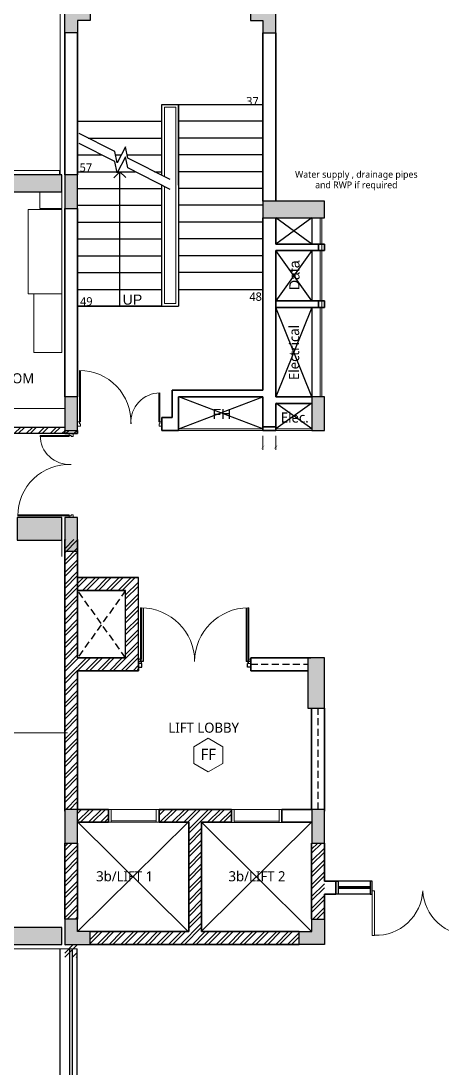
# Model space of a CAD drawing. Header units: millimetres. Extents: x 897770 to 1185420, y -692043 to -233237.
# Drawn here: x 926400 to 933902, y -447694 to -429012 of the extents above; entities that cross this region are included whole.
import ezdxf
from ezdxf.enums import TextEntityAlignment as Align

# ---------------------------------------------------------------- set-up
doc = ezdxf.new("R2010")
doc.units = ezdxf.units.MM
doc.header["$MEASUREMENT"] = 0
doc.header["$PDMODE"] = 67
doc.linetypes.add('HIDDEN', pattern=[0.375, 0.25, -0.125])
doc.layers.get('Defpoints').update_dxf_attribs({"color": 6})
for name, color, linetype in [('A-Anno Tags', 6, 'Continuous'), ('A-Elevation', 4, 'Continuous'), ('A-Steps', 3, 'Continuous'), ('A-Wall Patt', 8, 'Continuous'), ('A-Window', 4, 'Continuous'), ('S-Conc Patt', 9, 'Continuous')]:
    doc.layers.add(name, color=color, linetype=linetype)
for name, color, linetype, lineweight in [('A-Detail Lines', 8, 'Continuous', 25), ('A-Door', 4, 'Continuous', 9), ('A-Wall Sec', 1, 'Continuous', 30), ('DW Tags', 7, 'Continuous', 13), ('ele l', 6, 'Continuous', 15), ('Fire pipe', 80, 'Continuous', 15), ('frntr', 32, 'Continuous', 13), ('I-Furniture', 34, 'Continuous', 13), ('P-SANR-FIXT', 6, 'Continuous', 9), ('S-Concrete', 40, 'Continuous', 30), ('ST CLADDING PLAN', 6, 'Continuous', 9), ('Tag', 254, 'Continuous', 13), ('text', 7, 'Continuous', 5)]:
    doc.layers.add(name, color=color, linetype=linetype, lineweight=lineweight)
doc.styles.get("Standard").update_dxf_attribs({"font": 'trebuc.ttf'})
doc.dimstyles.new('IIITD_WD_M @ 50', dxfattribs={"dimscale": 50, "dimtxt": 2, "dimasz": 0.5, "dimexe": 0.5, "dimexo": 0.25, "dimgap": 0.3, "dimtad": 1, "dimdec": 0, "dimrnd": 1, "dimzin": 0, "dimdsep": 46, "dimtxsty": 'Standard', "dimblk": 'ARCHTICK', "dimcen": 0.2, "dimdle": 1, "dimclrd": 8, "dimclre": 9, "dimadec": 0, "dimazin": 0, "dimtfac": 1, "dimtdec": 0, "dimtofl": 0, "dimtmove": 0, "dimatfit": 0, "dimfxl": 1, "dimtolj": 1, "dimtzin": 0, "dimlwd": -1, "dimlwe": -1, "dimarcsym": 0})
pattern_1 = [(45, (-323.34, -78078.41), (-106.066017, 106.066017), []), (45, (-252.63, -78078.41), (-106.066017, 106.066017), [])]

# ---------------------------------------------------------------- blocks, each defined once
blk = doc.blocks.new('Double Shutter-Double Panel - 2000 x 2100 mm-40-03_ff')
at = {"layer": 'A-Anno Tags'}
for p, q in [((-955, 50), (-955, 1005)), ((-920, 1005), (-920, 50)), ((920, 1005), (920, 50)), ((955, 50), (955, 1005)), ((-1000, 50), (-955, 50)), ((-1000, 50), (-1000, -50)), ((-920, 50), (-955, 50)), ((-955, 50), (-955, 15)), ((-955, 15), (-940, 15)), ((-940, -50), (-940, 15)), ((955, 50), (920, 50)), ((955, 15), (940, 15)), ((940, -50), (940, 15)), ((955, 50), (955, 15)), ((1000, 50), (955, 50)), ((1000, 50), (1000, -50)), ((-1000, -50), (-940, -50)), ((1000, -50), (940, -50))]:
    blk.add_line(p, q, dxfattribs=at)
at = {"layer": 'A-Door'}
for centre, start, end in [((-955, 50), 0, 90), ((955, 50), 90, 180)]:
    blk.add_arc(centre, 955, start, end, dxfattribs=at)
blk = doc.blocks.new('Big Door Garbage')
at = {"layer": 'A-Detail Lines', "lineweight": 18}
for centre, radius, start, end in [((-12515, 128703), 515, 270, 3.8969), ((-11085, 128703), 915, 177.8078, 270)]:
    blk.add_arc(centre, radius, start, end, dxfattribs=at)
at = {"layer": 'ele l', "lineweight": 18}
for p, q in [((-12550, 128778), (-12500, 128778)), ((-12550, 128703), (-12550, 128778)), ((-12515, 128738), (-12500, 128738)), ((-12515, 128703), (-12515, 128738)), ((-12500, 128778), (-12500, 128738)), ((-11100, 128778), (-11100, 128738)), ((-11050, 128778), (-11100, 128778)), ((-11085, 128738), (-11100, 128738)), ((-11085, 128703), (-11085, 128738)), ((-11050, 128703), (-11050, 128778)), ((-12550, 128703), (-12515, 128703)), ((-12515, 128703), (-12515, 128188)), ((-12499, 128703), (-12515, 128703)), ((-12499, 128703), (-12499, 128188)), ((-11101, 128703), (-11101, 127788)), ((-11101, 128703), (-11085, 128703)), ((-11050, 128703), (-11085, 128703)), ((-11085, 128703), (-11085, 127788))]:
    blk.add_line(p, q, dxfattribs=at)
blk = doc.blocks.new('Lift Door')
at = {"layer": 'A-Door'}
for p, q in [((-15830, -5817), (-15830, -6617)), ((-15625, -6617), (-15625, -5817)), ((-15600, -6617), (-15600, -5817))]:
    blk.add_line(p, q, dxfattribs=at)
for points in [[(-15830, -5767), (-15830, -5817), (-15600, -5817), (-15600, -5767)], [(-15830, -6667), (-15830, -6617), (-15600, -6617), (-15600, -6667)]]:
    blk.add_lwpolyline(points, dxfattribs=at)
blk = doc.blocks.new('block rt')
at = {"layer": 'S-Conc Patt'}
for points in [[(826450, -271239), (826900, -271239), (826900, -271469), (826680, -271469), (826680, -271689), (826450, -271689)], [(830210, -271239), (829760, -271239), (829760, -271469), (829980, -271469), (829980, -271689), (830210, -271689)], [(826450, -274826), (826680, -274826), (826680, -274226), (826450, -274226)], [(831080, -274994), (831080, -274694), (829980, -274694), (829980, -274994)], [(826450, -278784), (826680, -278784), (826680, -278184), (826450, -278184)], [(830850, -278784), (831080, -278784), (831080, -278184), (830850, -278184)], [(826450, -280941), (826680, -280941), (826680, -280341), (826450, -280341)], [(830780, -283741), (831080, -283741), (831080, -282841), (830780, -282841)], [(826450, -286146), (826680, -286146), (826680, -285546), (826450, -285546)], [(830850, -286146), (831080, -286146), (831080, -285546), (830850, -285546)], [(826450, -287956), (826900, -287956), (826900, -287726), (826680, -287726), (826680, -287506), (826450, -287506)], [(831080, -287956), (830630, -287956), (830630, -287726), (830850, -287726), (830850, -287506), (831080, -287506)]]:
    blk.add_hatch(color=256, dxfattribs=at).paths.add_polyline_path(points)
at = {"layer": 'S-Concrete'}
for points in [[(826450, -271239), (826900, -271239), (826900, -271469), (826680, -271469), (826680, -271689), (826450, -271689)], [(830210, -271239), (829760, -271239), (829760, -271469), (829980, -271469), (829980, -271689), (830210, -271689)], [(831080, -274994), (831080, -274694), (829980, -274694), (829980, -274994)], [(826680, -278184), (826450, -278184), (826450, -278784), (826680, -278784)], [(831080, -278184), (830850, -278184), (830850, -278784), (831080, -278784)], [(826680, -280341), (826450, -280341), (826450, -280941), (826680, -280941)], [(830780, -283741), (831080, -283741), (831080, -282841), (830780, -282841)], [(826680, -285546), (826450, -285546), (826450, -286146), (826680, -286146)], [(831080, -285546), (830850, -285546), (830850, -286146), (831080, -286146)], [(826450, -287956), (826900, -287956), (826900, -287726), (826680, -287726), (826680, -287506), (826450, -287506)], [(831080, -287956), (830630, -287956), (830630, -287726), (830850, -287726), (830850, -287506), (831080, -287506)]]:
    blk.add_lwpolyline(points, close=True, dxfattribs=at)
at = {"layer": 'S-Concrete', "elevation": 0}
blk.add_lwpolyline([(826680, -274226), (826450, -274226), (826450, -274826), (826680, -274826)], close=True, dxfattribs=at)
blk = doc.blocks.new('block lft')
at = {"layer": 'S-Conc Patt'}
for points in [[(826400, -274526), (826400, -274226), (825500, -274226), (825500, -274526)], [(825600, -280341), (825600, -280741), (826400, -280741), (826400, -280341)], [(826400, -287956), (826400, -287656), (825500, -287656), (825500, -287956)]]:
    blk.add_hatch(color=256, dxfattribs=at).paths.add_polyline_path(points)
at = {"layer": 'S-Concrete', "elevation": 0}
for points in [[(825500, -274226), (825500, -274526), (826400, -274526), (826400, -274226)], [(825600, -280341), (825600, -280741), (826400, -280741), (826400, -280341)]]:
    blk.add_lwpolyline(points, close=True, dxfattribs=at)
at = {"layer": 'S-Concrete'}
blk.add_lwpolyline([(825500, -287656), (825500, -287956), (826400, -287956), (826400, -287656)], close=True, dxfattribs=at)
blk = doc.blocks.new('block rt lft')
at = {"color": 6}
for name in ['block rt', 'block lft']:
    blk.add_blockref(name, (0, 0), dxfattribs=at)
blk = doc.blocks.new('_ArchTick')
at = {"color": 0, "linetype": 'ByBlock', "const_width": 0.15}
blk.add_lwpolyline([(-0.5, -0.5), (0.5, 0.5)], dxfattribs=at)
blk = doc.blocks.new('ERFWERWERG')
at = {"layer": 'A-Detail Lines', "ltscale": 3}
for p, q in [((931903, -269525, 0), (931263, -269059, 0)), ((931903, -269059, 0), (931263, -269525)), ((931903, -270540, 0), (931263, -269640)), ((931903, -269640, 0), (931263, -270540)), ((931903, -270655, 0), (931263, -272249)), ((931903, -272249, 0), (931264, -270655)), ((931033, -272819), (929533, -272249)), ((929533, -272819), (931033, -272249)), ((931903, -272819), (931263, -272364)), ((931903, -272364), (931263, -272819))]:
    blk.add_line(p, q, dxfattribs=at)
at = {"layer": 'A-Elevation'}
for p, q in [((931903, -269059, 0), (931903, -269525, 0)), ((931903, -269640, 0), (931903, -270540, 0)), ((931903, -270655, 0), (931903, -272249, 0))]:
    blk.add_line(p, q, dxfattribs=at)
at = {"layer": 'A-Wall Sec', "lineweight": 35}
for p, q in [((932023, -269525), (932023, -269640)), ((932023, -270540), (932023, -270655)), ((931033, -272789), (931263, -272789))]:
    blk.add_line(p, q, dxfattribs=at)
at = {"layer": 'DW Tags'}
for p, q in [((931033, -272949), (931033, -273199)), ((931263, -272949), (931263, -273199))]:
    blk.add_line(p, q, dxfattribs=at)
at = {"layer": 'ele l'}
for p, q in [((932053, -269525, 0), (932053, -269059, 0)), ((932083, -272249, 0), (932083, -269059, 0)), ((932023, -269525), (932053, -269525, 0)), ((932023, -269640), (932053, -269640, 0)), ((932053, -270540, 0), (932053, -269640, 0)), ((932023, -270540), (932053, -270540, 0)), ((932023, -270655), (932053, -270655, 0)), ((932053, -272249, 0), (932053, -270655, 0)), ((931033, -272819), (929533, -272819)), ((931903, -272849), (929533, -272849)), ((931033, -272819), (931033, -272789)), ((931263, -272819), (931263, -272789)), ((931263, -272819), (931903, -272819))]:
    blk.add_line(p, q, dxfattribs=at)
at = {"layer": 'DW Tags', "xscale": 50, "yscale": 50, "zscale": 50}
blk.add_blockref('_ArchTick', (931033, -273149), dxfattribs=at)
at = {"layer": 'DW Tags', "xscale": 50, "yscale": 50, "zscale": 50, "rotation": 180}
blk.add_blockref('_ArchTick', (931263, -273149), dxfattribs=at)
at = {"layer": 'A-Anno Tags', "char_height": 180, "attachment_point": 5, "rotation": 90, "line_spacing_factor": 0.938532}
for s, insert in [('\\fArial|b0|i0|c0|p34|;Data', (931597, -270082)), ('Electrical', (931591, -271460))]:
    blk.add_mtext(s, dxfattribs=dict(at, insert=insert))
at = {"layer": 'A-Anno Tags', "char_height": 180, "attachment_point": 5, "line_spacing_factor": 0.938532}
for s, insert in [('{\\fArial|b0|i0|c0|p34;FH}', (930303, -272556)), ('Elec.', (931601, -272621))]:
    blk.add_mtext(s, dxfattribs=dict(at, insert=insert))
blk = doc.blocks.new('dw3')
at = {"layer": 'A-Door', "color": 5}
for p, q in [((932983, -442346), (932983, -443138)), ((932983, -442346), (933025, -442346)), ((933025, -443138), (933025, -442346)), ((934741, -443138), (934741, -442346)), ((934783, -442346), (934741, -442346)), ((934783, -442346), (934741, -442346)), ((934783, -442346), (934783, -443138)), ((932983, -443138), (933025, -443138)), ((934783, -443138), (934741, -443138))]:
    blk.add_line(p, q, dxfattribs=at)
at = {"layer": 'A-Door', "extrusion": (0, 0, -1)}
blk.add_ellipse((933077, -442333), major_axis=(598, 560), ratio=0.966508, start_param=0.785398, end_param=2.371094, dxfattribs=at)
at = {"layer": 'A-Door'}
blk.add_ellipse((934688, -442333), major_axis=(-598, 560), ratio=0.966508, start_param=0.785398, end_param=2.371094, dxfattribs=at)
at = {"layer": 'A-Window'}
for p, q in [((932943, -442171), (932333, -442171)), ((934823, -442171), (935433, -442171)), ((932943, -442401), (932333, -442401)), ((934823, -442401), (935433, -442401))]:
    blk.add_line(p, q, dxfattribs=at)
at = {"layer": 'A-Window', "color": 2, "lineweight": 60}
for p, q in [((932943, -442286), (932373, -442286)), ((934823, -442286), (935393, -442286))]:
    blk.add_line(p, q, dxfattribs=at)
at = {"layer": 'A-Window'}
for points in [[(932333, -442171), (932373, -442171), (932373, -442401), (932333, -442401)], [(935433, -442171), (935393, -442171), (935393, -442401), (935433, -442401)]]:
    blk.add_lwpolyline(points, dxfattribs=at)
for points in [[(932983, -442171), (932943, -442171), (932943, -442401), (932983, -442401)], [(934783, -442171), (934823, -442171), (934823, -442401), (934783, -442401)]]:
    blk.add_lwpolyline(points, close=True, dxfattribs=at)
blk = doc.blocks.new('*D1930')
at = {"layer": 'Defpoints', "color": 0, "transparency": 16777216}
for p in [(921752, -441731, 0), (927179, -441712), (927179, -441731)]:
    blk.add_point(p, dxfattribs=at)
at = {"layer": 'P-SANR-FIXT', "color": 8, "transparency": 16777216}
blk.add_line((921702, -441712), (927229, -441712), dxfattribs=at)
at = {"layer": 'P-SANR-FIXT', "color": 9, "transparency": 16777216}
for p, q in [((921752, -441719), (921752, -441687)), ((927179, -441719), (927179, -441687))]:
    blk.add_line(p, q, dxfattribs=at)
at = {"layer": 'P-SANR-FIXT', "color": 8, "transparency": 16777216, "xscale": 25, "yscale": 25, "zscale": 25, "rotation": 180}
blk.add_blockref('_ArchTick', (921752, -441712), dxfattribs=at)
at = {"layer": 'P-SANR-FIXT', "color": 8, "transparency": 16777216, "xscale": 25, "yscale": 25, "zscale": 25}
blk.add_blockref('_ArchTick', (927179, -441712), dxfattribs=at)
at = {"layer": 'P-SANR-FIXT', "color": 0, "transparency": 16777216, "insert": (924466, -441621), "char_height": 150, "attachment_point": 5}
blk.add_mtext('\\A1;5428', dxfattribs=at)

msp = doc.modelspace()

# ---------------------------------------------------------------- hatches: boundary and pattern name
at = {"layer": 'A-Wall Patt'}
h = msp.add_hatch(dxfattribs=at)
h.set_pattern_fill('ANSI32', color=256, scale=400, style=0)
h.set_pattern_definition([(45, (1589778.83, -160440.31), (-106.066017, 106.066017), []), (45, (1589849.54, -160440.31), (-106.066017, 106.066017), [])])
h.paths.add_polyline_path([(927179.8, -436257.9), (925509.2, -436257.9), (925509.2, -436487.9), (925739.2, -436487.9), (925739.2, -436372.9), (927409.8, -436372.9), (927409.8, -436316.5), (927179.8, -436316.5)])
h = msp.add_hatch(dxfattribs=at)
h.set_pattern_fill('ANSI32', color=256, scale=400, style=0)
h.set_pattern_definition(pattern_1)
h.paths.add_polyline_path([(927179.2, -443078.9), (927409.2, -443078.9), (927409.2, -438266.5), (927179.2, -438266.5)])
h = msp.add_hatch(dxfattribs=at)
h.set_pattern_fill('ANSI32', color=256, scale=400, style=0)
h.set_pattern_definition(pattern_1)
h.paths.add_polyline_path([(927409.2, -438944), (927409.2, -439174), (928264.2, -439174), (928264.2, -440374), (927409.2, -440374), (927414.2, -440604), (928494.2, -440604), (928494.2, -438944)])
h = msp.add_hatch(dxfattribs=at)
h.set_pattern_fill('ANSI32', color=256, scale=400, style=0)
h.set_pattern_definition(pattern_1)
h.paths.add_polyline_path([(927399.2, -445489), (927179.2, -445489), (927179.2, -445719), (927399.2, -445719)])
h.paths.add_polyline_path([(930149.2, -443079), (928859.2, -443079), (928859.2, -443309), (929389.2, -443309), (929389.2, -445259), (927629.2, -445259), (927629.2, -445489), (931359.2, -445489), (931359.2, -445259), (929619.2, -445259), (929619.2, -443309), (930149.2, -443309)])
h = msp.add_hatch(dxfattribs=at)
h.set_pattern_fill('ANSI32', color=256, scale=400, style=0)
h.set_pattern_definition([(45, (-323.34, -78078.41), (-106.066017, 106.066017), []), (45, (-252.63, -78078.41), (-106.066017, 106.066017), [])])
h.paths.add_polyline_path([(927959.2, -443079), (927414.2, -443079), (927414.2, -443309), (927959.2, -443309)])
h = msp.add_hatch(dxfattribs=at)
h.set_pattern_fill('ANSI32', color=256, scale=400, style=0)
h.set_pattern_definition([(45, (927245.56, -443885.56), (-106.066, 106.066), []), (45, (927316.27, -443885.56), (-106.066, 106.066), [])])
h.paths.add_polyline_path([(927409.2, -443678.9), (927179.2, -443678.9), (927179.2, -445039), (927409.2, -445039)])
h = msp.add_hatch(dxfattribs=at)
h.set_pattern_fill('ANSI32', color=256, scale=400, style=0)
h.set_pattern_definition(pattern_1)
h.paths.add_polyline_path([(931809.2, -443678.9), (931579.2, -443678.9), (931579.2, -445039), (931809.2, -445039)])
at = {"layer": 'S-Conc Patt'}
for points in [[(927409.3, -436316.5), (927179.3, -436316.5), (927179.3, -435866.5), (927409.3, -435866.5)], [(927409.3, -438409), (927179.3, -438409), (927179.3, -437959), (927409.3, -437959)]]:
    msp.add_hatch(color=256, dxfattribs=at).paths.add_polyline_path(points)

# ---------------------------------------------------------------- linework, layer by layer
at = {"layer": 'A-Anno Tags'}
for p, q in [((928054.7, -431809), (928159.3, -431701.5)), ((928159.3, -434101.5), (928159.3, -431701.5)), ((928266.8, -431806.1), (928159.3, -431701.5)), ((927269.3, -454945.8, 0), (927269.3, -445569, 0)), ((927319.3, -454945.8, 0), (927319.3, -445569, 0))]:
    msp.add_line(p, q, dxfattribs=at)
at = {"layer": 'A-Detail Lines'}
for p, q in [((927409.3, -445259, 0), (929379.2, -443309)), ((929379.2, -445259), (927414.2, -443309)), ((929609.3, -445259, 0), (931579.3, -443309)), ((931579.3, -445259), (929614.3, -443309))]:
    msp.add_line(p, q, dxfattribs=at)
at = {"layer": 'A-Elevation'}
for p, q in [((929209.3, -430501.5), (930709.3, -430501.5)), ((927409.3, -430801.5), (928909.3, -430801.5)), ((930709.3, -430801.5), (929209.3, -430801.5)), ((927597.8, -431101.5), (928909.3, -431101.5)), ((930709.3, -431101.5), (929209.3, -431101.5)), ((927409.3, -431401.5), (927841.5, -431401.5)), ((928087, -431401.5), (928188.3, -431401.5)), ((928289.6, -431401.5), (928909.3, -431401.5)), ((930709.3, -431401.5), (929209.3, -431401.5)), ((927409.3, -431701.5), (928432, -431701.5)), ((928778.9, -431701.5), (928909.3, -431701.5)), ((930709.3, -431701.5), (929209.3, -431701.5)), ((927409.3, -432001.5), (928909.3, -432001.5)), ((930709.3, -432001.5), (929209.3, -432001.5)), ((927409.3, -432301.5), (928909.3, -432301.5)), ((930709.3, -432301.5), (929209.3, -432301.5)), ((927409.3, -432601.5), (928909.3, -432601.5)), ((930709.3, -432601.5), (929209.3, -432601.5)), ((927409.3, -432901.5), (928909.3, -432901.5)), ((930709.3, -432901.5), (929209.3, -432901.5)), ((927409.3, -433201.5), (928909.3, -433201.5)), ((930709.3, -433201.5), (929209.3, -433201.5)), ((927409.3, -433501.5), (928909.3, -433501.5)), ((930709.3, -433501.5), (929209.3, -433501.5)), ((927409.3, -433801.5), (928909.3, -433801.5)), ((929209.3, -433801.5), (930709.3, -433801.5)), ((928909.3, -434101.5), (927409.3, -434101.5)), ((927409.3, -434101.5), (928909.3, -434101.5)), ((927099.3, -454958, 0), (927099.3, -445569, 0)), ((927399.3, -454945.8), (927399.3, -445569))]:
    msp.add_line(p, q, dxfattribs=at)
at = {"layer": 'A-Steps'}
for p, q in [((928909.3, -431767.7), (928909.3, -430501.5)), ((928909.3, -430501.5), (929209.3, -430501.5)), ((929209.3, -430501.5), (929209.3, -434101.5)), ((929209.3, -431943.9), (929209.3, -430501.5)), ((928075.1, -431344), (927438.3, -431020.5)), ((928075.1, -431520.2), (927438.3, -431196.7)), ((928116.4, -431543), (928075.1, -431344)), ((928260.2, -431259.9), (928116.4, -431543)), ((928301.6, -431459), (928260.2, -431259.9)), ((928116.4, -431719.2), (928075.1, -431520.2)), ((928260.2, -431436.2), (928116.4, -431719.2)), ((928301.6, -431635.2), (928260.2, -431436.2)), ((929057.1, -431842.8), (928301.6, -431459)), ((929057.1, -432019), (928301.6, -431635.2)), ((928909.3, -434101.5), (928909.3, -431943.9)), ((928909.3, -434101.5), (929209.3, -434101.5))]:
    msp.add_line(p, q, dxfattribs=at)
at = {"layer": 'A-Wall Sec', "lineweight": 35}
for p, q in [((927179.3, -429221.5), (927179.3, -431759, 0)), ((927409.3, -431759), (927409.3, -429221.5)), ((930709.3, -429221.5), (930709.3, -432226.8)), ((930709.3, -429221.5), (930709.3, -432226.8)), ((930939.3, -432226.8), (930939.3, -429221.5)), ((930939.3, -432226.8), (930939.3, -429221.5)), ((927179.3, -432359, 0), (927179.3, -435716.5, 0)), ((927409.3, -435716.5, 0), (927409.3, -432359)), ((930709.3, -432526.8), (930709.3, -435413.3)), ((930709.3, -432526.8), (930709.3, -435601.5)), ((930939.3, -432992.2), (930939.3, -432526.8)), ((930939.3, -432992.2), (930939.3, -432539.4)), ((931809.3, -432992.2), (930939.3, -432992.2)), ((931809.3, -432992.2), (931809.3, -433107.2)), ((931809.3, -433107.2), (930939.3, -433107.2)), ((930939.3, -435720.1), (930939.3, -433107.2)), ((930939.3, -435413.3), (930939.3, -433813.1)), ((931809.3, -434007.2), (930939.3, -434007.2)), ((931809.3, -434122.2), (930939.3, -434122.2)), ((931809.3, -434007.2), (931809.3, -434122.2)), ((929094.3, -435601.5), (930709.3, -435601.5)), ((929094.3, -436086.5), (929094.3, -435601.5)), ((929209.3, -435716.5), (930709.3, -435716.5)), ((929209.3, -436316.5), (929209.3, -435716.5)), ((930709.3, -435716.5), (930709.3, -436316.5)), ((930939.3, -435720.1), (931579.3, -435720.1)), ((930939.3, -435835.1), (931579.3, -435835.1)), ((930939.3, -435835.1), (930939.3, -436316.5)), ((928909.3, -436316.5), (928909.3, -436086.5)), ((928909.3, -436086.5), (929094.3, -436086.5)), ((927179.3, -436316.5), (927179.3, -436374, 0)), ((927179.3, -436374, 0), (927409.3, -436374, 0)), ((927179.8, -436316.5), (927179.9, -436374, 0)), ((927409.3, -436316.5), (927409.3, -436374, 0)), ((928909.3, -436316.5), (929209.3, -436316.5)), ((930709.3, -436316.5), (930939.3, -436316.5)), ((927179.3, -438266.5), (927179.3, -443109)), ((927409.3, -438266.5), (927409.3, -440374)), ((928494.3, -438944), (927409.3, -438944)), ((928264.3, -439174), (927409.3, -439174)), ((928264.3, -440374), (927409.3, -440374)), ((928494.3, -440604), (928494.3, -440374)), ((931564.3, -440374), (930494.3, -440374)), ((930494.3, -440374), (930494.3, -440604)), ((927409.3, -443079), (927409.3, -440604)), ((927414.3, -440604), (928494.3, -440604)), ((930494.3, -440604), (931509.3, -440604)), ((931579.3, -443079), (931579.3, -441274)), ((931809.3, -443109), (931809.3, -441274)), ((927959.3, -443079), (927409.3, -443079)), ((927959.3, -443309), (927959.3, -443079)), ((930149.3, -443079), (928859.3, -443079)), ((928859.3, -443079), (928859.3, -443309)), ((930149.3, -443309), (930149.3, -443082)), ((931049.3, -443079), (931049.3, -443309)), ((931579.3, -443079), (931049.3, -443079)), ((927414.3, -443309), (927959.3, -443309)), ((929389.3, -443309), (928859.3, -443309)), ((929389.3, -443309), (929389.3, -445259, 0)), ((930149.3, -443309), (929619.3, -443309)), ((929619.3, -443309), (929619.3, -445259, 0)), ((931049.3, -443309), (931579.3, -443309)), ((932009.4, -444359), (931809.3, -444359)), ((932009.4, -444359), (932009.4, -444589)), ((932009.4, -444589), (931809.3, -444589))]:
    msp.add_line(p, q, dxfattribs=at)
at = {"layer": 'A-Wall Sec'}
for p, q in [((928494.3, -440374), (928494.3, -438944)), ((928264.3, -440374), (928264.3, -439174))]:
    msp.add_line(p, q, dxfattribs=at)
at = {"layer": 'A-Wall Sec', "elevation": 0}
for points in [[(925509.2, -436257.9), (927179.8, -436257.9)], [(927409.8, -436316.5), (927409.8, -436372.9), (925739.2, -436372.9)]]:
    msp.add_lwpolyline(points, dxfattribs=at)
at = {"layer": 'A-Wall Sec', "lineweight": 35, "elevation": 0}
for points in [[(927179.3, -443678.9), (927179.3, -445039)], [(927409.3, -443678.9), (927409.3, -445039)], [(931579.3, -443678.9), (931579.3, -445039)], [(931809.3, -443678.9), (931809.3, -444359)], [(931809.3, -444589), (931809.3, -445039)], [(927629.3, -445259), (929389.3, -445259)], [(929619.3, -445259), (931359.3, -445259)], [(927629.3, -445489), (931359.3, -445489)]]:
    msp.add_lwpolyline(points, dxfattribs=at)
at = {"layer": 'A-Window', "linetype": 'HIDDEN', "ltscale": 500}
for p, q in [((928264.3, -439174), (927409.3, -440374, 0)), ((928264.3, -440374), (927409.3, -439174)), ((930494.3, -440489), (931509.3, -440489, 0)), ((931694.3, -443078.9, 0), (931694.3, -441274))]:
    msp.add_line(p, q, dxfattribs=at)
at = {"layer": 'ele l'}
for p, q in [((928959.3, -431793.1), (928959.3, -430551.5)), ((928959.3, -430551.5), (929159.3, -430551.5)), ((929159.3, -430551.5), (929159.3, -434051.5)), ((929159.3, -431969.3), (929159.3, -430551.5)), ((928959.3, -434051.5), (928959.3, -431969.3)), ((928959.3, -434051.5), (929159.3, -434051.5))]:
    msp.add_line(p, q, dxfattribs=at)
at = {"layer": 'ele l', "lineweight": 18}
for p, q in [((928529.4, -440401.3), (928529.4, -439483.9)), ((928545.5, -439484), (928529.4, -439483.9)), ((928545.5, -440401.3), (928545.5, -439484)), ((930443, -439484), (930459.2, -439483.9)), ((930443, -440401.3), (930443, -439484)), ((930459.2, -440401.3), (930459.2, -439483.9)), ((928494.4, -440401.3), (928529.4, -440401.3)), ((928494.4, -440401.3), (928494.4, -440476.3)), ((928494.4, -440476.3), (928544.4, -440476.3)), ((928529.4, -440401.3), (928529.4, -440436.3)), ((928545.5, -440401.3), (928529.4, -440401.3)), ((928529.4, -440436.3), (928544.4, -440436.3)), ((928544.4, -440476.3), (928544.4, -440436.3)), ((930443, -440401.3), (930459.2, -440401.3)), ((930459.2, -440436.3), (930444.2, -440436.3)), ((930444.2, -440476.3), (930444.2, -440436.3)), ((930494.2, -440476.3), (930444.2, -440476.3)), ((930459.2, -440401.3), (930459.2, -440436.3)), ((930494.2, -440401.3), (930459.2, -440401.3)), ((930494.2, -440401.3), (930494.2, -440476.3))]:
    msp.add_line(p, q, dxfattribs=at)
at = {"layer": 'Fire pipe', "elevation": 0}
msp.add_lwpolyline([(926736.8, -432059), (926736.8, -432359), (927129.3, -432359), (927129.3, -432059.1), (926736.8, -432059.1)], dxfattribs=at)
at = {"layer": 'frntr', "elevation": 0}
for points in [[(926530.1, -433878.4), (926529.9, -432378.4), (927129.9, -432378.3), (927130.1, -433878.3)], [(926630, -434928.3), (926629.9, -433878.3), (927129.9, -433878.3), (927130, -434928.3)]]:
    msp.add_lwpolyline(points, close=True, dxfattribs=at)
at = {"layer": 'I-Furniture'}
msp.add_line((927179.3, -435928.2, 0), (925529.6, -435928.2, 0), dxfattribs=at)
at = {"layer": 'P-SANR-FIXT'}
msp.add_line((927129.3, -438274), (927129.3, -438567.3), dxfattribs=at)
at = {"layer": 'ST CLADDING PLAN'}
for p, q in [((927099.3, -428691.5), (927099.3, -431759, 0)), ((927086.1, -431679, 0), (926179.3, -431679, 0)), ((927086.1, -431679, 0), (927086.1, -431759, 0)), ((927399.3, -445569, 0), (926179.3, -445569, 0))]:
    msp.add_line(p, q, dxfattribs=at)
at = {"layer": 'Tag'}
msp.add_lwpolyline([(929738.1, -441810.4), (929478.3, -441960.4), (929478.3, -442260.4), (929738.1, -442410.4), (929997.9, -442260.4), (929997.9, -441960.4)], close=True, dxfattribs=at)

# ---------------------------------------------------------------- block references
at = {"color": 6}
msp.add_blockref('block rt lft', (100729.7, -157533), dxfattribs=at)
at = {"layer": 'A-Detail Lines'}
for p, rotation in [((916359.3, -307461.1), 180), ((798554, -448924, 0), 270)]:
    msp.add_blockref('Big Door Garbage', p, dxfattribs=dict(at, rotation=rotation))
at = {"layer": 'A-Door'}
msp.add_blockref('Double Shutter-Double Panel - 2000 x 2100 mm-40-03_ff', (929494.3, -440489), dxfattribs=at)
at = {"layer": 'A-Door', "xscale": -1, "rotation": 90}
for p in [(922192, -458909), (924382, -458912)]:
    msp.add_blockref('Lift Door', p, dxfattribs=at)
at = {"layer": 'A-Steps'}
msp.add_blockref('dw3', (-323.3, -2188.1), dxfattribs=at)
at = {"layer": 'ele l'}
msp.add_blockref('ERFWERWERG', (-323.3, -163467.4, 0), dxfattribs=at)

# ---------------------------------------------------------------- texts
at = {"layer": 'A-Anno Tags', "attachment_point": 5, "line_spacing_factor": 0.938532}
for s, insert, char_height in [('37', (930523.6, -430444.2), 150), ('57', (927555.6, -431626.9), 150), ('49', (927562.7, -434017.2), 150), ('\\fArial|b0|i0|c0|p34|;UP', (928386.4, -433984.7), 180), ('48', (930580.7, -433932.1), 150)]:
    msp.add_mtext(s, dxfattribs=dict(at, insert=insert, char_height=char_height))
at = {"layer": 'A-Anno Tags', "char_height": 180, "attachment_point": 5}
for s, insert in [('3b/LIFT 1', (928246.8, -444273.3)), ('3b/LIFT 2', (930605.3, -444273.3))]:
    msp.add_mtext(s, dxfattribs=dict(at, insert=insert))
at = {"layer": 'Tag'}
msp.add_attdef('FF', text='AB', height=200, dxfattribs=at).set_placement((929738.1, -441995.2), align=Align.TOP_CENTER)
at = {"layer": 'text', "insert": (932375.6, -431862.7), "char_height": 120, "attachment_point": 5, "line_spacing_factor": 0.938532}
msp.add_mtext('Water supply , drainage pipes\\Pand RWP if required', dxfattribs=at)
at = {"layer": 'text', "char_height": 180, "attachment_point": 5}
for s, insert in [('FACULTY ROOM ', (925754.7, -435388.7, 0)), ('LIFT LOBBY ', (929655.2, -441622.4))]:
    msp.add_mtext(s, dxfattribs=dict(at, insert=insert))

# ---------------------------------------------------------------- dimensions: what is measured, and where the dimension line sits
at = {"layer": 'P-SANR-FIXT'}
dim = msp.add_linear_dim(base=(927179.2596, -441712.0012), p1=(921751.7588, -441731.4777, 0), p2=(927179.2596, -441731.4777), dimstyle='IIITD_WD_M @ 50', override={"dimtxt": 3, "dimfxl": 100, "dimfxlon": 1, "dimarcsym": 1}, dxfattribs=at)
dim.commit()
dim.dimension.update_dxf_attribs({"geometry": '*D1930', "text_midpoint": (924465.5092, -441620.688)})

doc.saveas('drawing.dxf')
